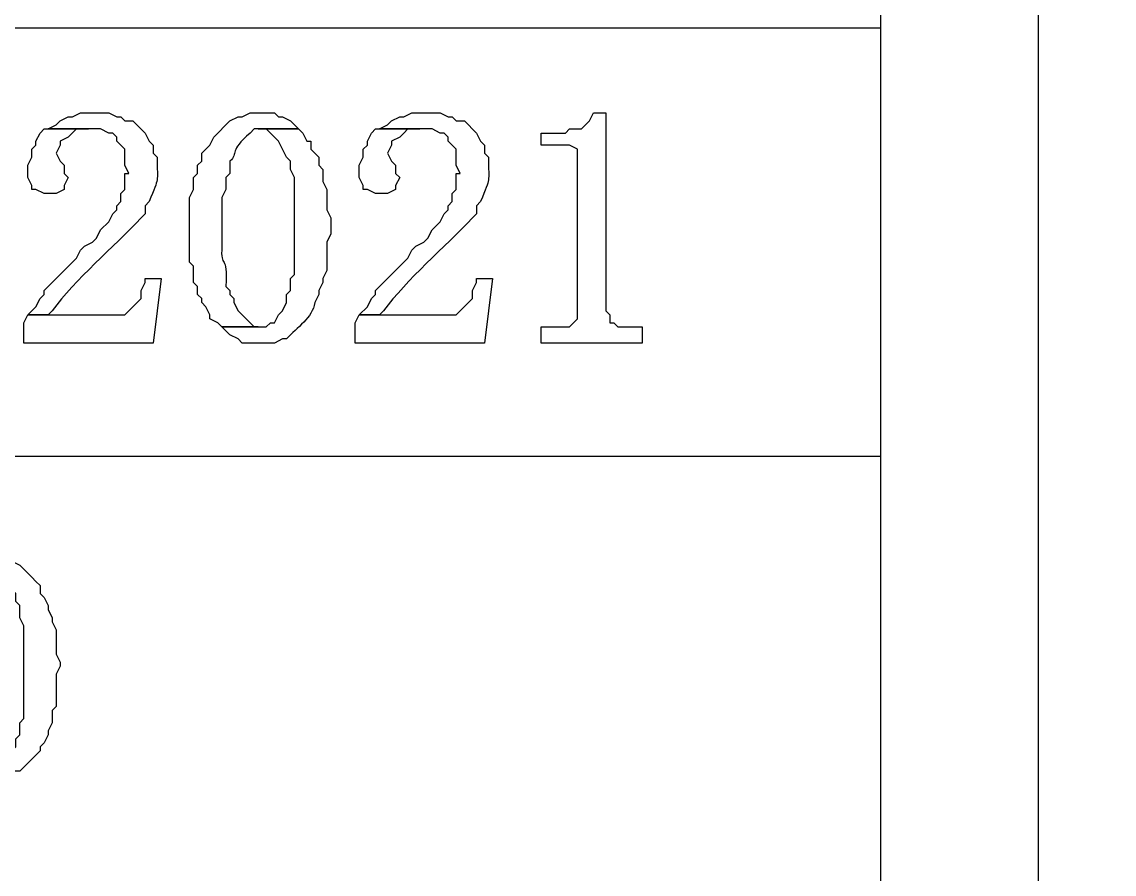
# Model space of a CAD drawing. Header units: centimetres. Extents: x -20.7 to 20.7, y -14.5 to 14.5.
# Drawn here: x -8.116 to -7.544, y 3.204 to 3.651 of the extents above; entities that cross this region are included whole.
import ezdxf

# ---------------------------------------------------------------- set-up
doc = ezdxf.new("R2010")
doc.units = ezdxf.units.CM
doc.header["$MEASUREMENT"] = 0
doc.layers.add('layer 1', color=7, linetype='Continuous')

msp = doc.modelspace()

# ---------------------------------------------------------------- linework, layer by layer
at = {"layer": 'layer 1', "lineweight": 9}
msp.add_open_spline([(19.88612, 13.89874), (19.88612, 13.89874), (-20.11465, 13.89874), (-20.11465, 13.89874), (-20.11465, 13.89874), (-20.11465, 13.89874), (-20.11465, -13.80208), (-20.11465, -13.80208)], degree=3, knots=[0, 0, 0, 0, 0.333333, 0.333333, 0.333333, 0.333333, 1, 1, 1, 1], dxfattribs=at)
at = {"layer": 'layer 1', "lineweight": 20}
msp.add_open_spline([(-8.55553, 0.01129), (-8.55553, 0.01129), (-8.57247, 0.51082), (-8.57247, 0.51082), (-8.57247, 0.51082), (-8.57247, 0.51082), (-12.1708, 0.51082), (-12.1708, 0.51082), (-12.1708, 0.51082), (-12.1708, 0.51082), (-12.1835, 0.01129), (-12.1835, 0.01129), (-12.1835, 0.01129), (-12.1835, 0.01129), (-14.84415, 0.01129), (-14.84415, 0.01129), (-14.84415, 0.01129), (-14.84415, 0.01129), (-14.88225, 2.36079), (-14.88225, 2.36079), (-14.88225, 2.36079), (-14.88225, 2.36079), (-14.86955, 3.21169), (-14.86955, 3.21169), (-14.86955, 3.21169), (-14.86955, 3.21169), (-13.83238, 3.21169), (-13.83238, 3.21169), (-13.83238, 3.21169), (-13.83238, 3.21169), (-13.78793, 5.86176), (-13.78793, 5.86176), (-13.78793, 5.86176), (-13.78793, 5.86176), (-12.63223, 5.86176), (-12.63223, 5.86176), (-12.63223, 5.86176), (-12.63223, 5.86176), (-12.6026, 7.76252), (-12.6026, 7.76252), (-12.6026, 7.76252), (-12.6026, 7.76252), (-8.16395, 7.76252), (-8.16395, 7.76252), (-8.16395, 7.76252), (-8.16395, 7.76252), (-8.1322, 5.86176), (-8.1322, 5.86176), (-8.1322, 5.86176), (-8.1322, 5.86176), (-6.97862, 5.86176), (-6.97862, 5.86176), (-6.97862, 5.86176), (-6.97862, 5.86176), (-6.93417, 3.21169), (-6.93417, 3.21169), (-6.93417, 3.21169), (-6.93417, 3.21169), (-5.897, 3.21169), (-5.897, 3.21169), (-5.897, 3.21169), (-5.897, 3.21169), (-5.88218, 2.36079), (-5.88218, 2.36079), (-5.88218, 2.36079), (-5.88218, 2.36079), (-5.9224, 0.01129), (-5.9224, 0.01129), (-5.9224, 0.01129), (-5.9224, 0.01129), (-8.55553, 0.01129), (-8.55553, 0.01129)], degree=3, knots=[0, 0, 0, 0, 0.052632, 0.052632, 0.052632, 0.052632, 0.105263, 0.105263, 0.105263, 0.105263, 0.157895, 0.157895, 0.157895, 0.157895, 0.210526, 0.210526, 0.210526, 0.210526, 0.263158, 0.263158, 0.263158, 0.263158, 0.315789, 0.315789, 0.315789, 0.315789, 0.368421, 0.368421, 0.368421, 0.368421, 0.421053, 0.421053, 0.421053, 0.421053, 0.473684, 0.473684, 0.473684, 0.473684, 0.526316, 0.526316, 0.526316, 0.526316, 0.578947, 0.578947, 0.578947, 0.578947, 0.631579, 0.631579, 0.631579, 0.631579, 0.684211, 0.684211, 0.684211, 0.684211, 0.736842, 0.736842, 0.736842, 0.736842, 0.789474, 0.789474, 0.789474, 0.789474, 0.842105, 0.842105, 0.842105, 0.842105, 0.894737, 0.894737, 0.894737, 0.894737, 1, 1, 1, 1], dxfattribs=at)
at = {"layer": 'layer 1', "lineweight": 25}
for points, knots in [([(-6.93417, 3.21169), (-6.93417, 3.21169), (-6.97862, 5.76439), (-6.97862, 5.76439), (-6.97862, 5.76439), (-6.97862, 5.76439), (-6.98285, 5.76439), (-6.98285, 5.76439), (-6.98285, 5.76439), (-7.06469, 5.76439), (-7.14654, 5.76439), (-7.22838, 5.76439), (-7.22838, 5.76439), (-7.22838, 5.76439), (-8.38197, 5.76439), (-8.38197, 5.76439), (-8.38197, 5.76439), (-8.38197, 5.76439), (-8.41372, 7.66304), (-8.41372, 7.66304), (-8.41372, 7.66304), (-8.41372, 7.66304), (-8.41372, 7.76252), (-8.41372, 7.76252)], [0, 0, 0, 0, 0.142857, 0.142857, 0.142857, 0.142857, 0.285714, 0.285714, 0.285714, 0.285714, 0.428571, 0.428571, 0.428571, 0.428571, 0.571429, 0.571429, 0.571429, 0.571429, 0.714286, 0.714286, 0.714286, 0.714286, 1, 1, 1, 1]), ([(-13.18257, 5.63951), (-13.18257, 5.63951), (-7.58398, 5.63951), (-7.58398, 5.63951), (-7.58398, 5.63951), (-7.58398, 5.63951), (-7.58398, 2.46239), (-7.58398, 2.46239)], [0, 0, 0, 0, 0.333333, 0.333333, 0.333333, 0.333333, 1, 1, 1, 1]), ([(-7.66653, 4.10069), (-7.66653, 4.10069), (-13.10002, 4.10069), (-13.10002, 4.10069), (-13.10002, 4.10069), (-13.10002, 4.10069), (-13.10002, 2.74602), (-13.10002, 2.74602)], [0, 0, 0, 0, 0.333333, 0.333333, 0.333333, 0.333333, 1, 1, 1, 1])]:
    msp.add_open_spline(points, degree=3, knots=knots, dxfattribs=at)
for points in [[(-7.66653, 4.10069), (-7.66653, 4.10069), (-7.66653, 2.74602), (-7.66653, 2.74602)], [(-7.66653, 4.10069), (-7.66653, 4.10069), (-7.66653, 2.74602), (-7.66653, 2.74602)], [(-13.10002, 3.64772), (-13.10002, 3.64772), (-7.66653, 3.64772), (-7.66653, 3.64772)], [(-9.68372, 3.42336), (-9.68372, 3.42336), (-7.66653, 3.42336), (-7.66653, 3.42336)]]:
    msp.add_open_spline(points, degree=3, dxfattribs=at)
at = {"layer": 'layer 1'}
for points, knots in [([(-8.07928, 3.60327), (-8.07928, 3.60327), (-8.08563, 3.60327), (-8.08563, 3.60327), (-8.08563, 3.60327), (-8.08563, 3.60327), (-8.08987, 3.60116), (-8.08987, 3.60116), (-8.08987, 3.60116), (-8.08987, 3.60116), (-8.09198, 3.60116), (-8.09198, 3.60116), (-8.09198, 3.60116), (-8.09198, 3.60116), (-8.09622, 3.59904), (-8.09622, 3.59904), (-8.09622, 3.59904), (-8.09622, 3.59904), (-8.09833, 3.59692), (-8.09833, 3.59692), (-8.09833, 3.59692), (-8.09833, 3.59692), (-8.10257, 3.59481), (-8.10257, 3.59481), (-8.10257, 3.59481), (-8.10257, 3.59481), (-8.07505, 3.59481), (-8.07505, 3.59481), (-8.07505, 3.59481), (-8.07505, 3.59481), (-8.07082, 3.59269), (-8.07082, 3.59269), (-8.07082, 3.59269), (-8.07082, 3.59269), (-8.0687, 3.59269), (-8.0687, 3.59269), (-8.0687, 3.59269), (-8.0687, 3.59269), (-8.06658, 3.59057), (-8.06658, 3.59057), (-8.06658, 3.59057), (-8.06658, 3.59057), (-8.06658, 3.58846), (-8.06658, 3.58846), (-8.06658, 3.58846), (-8.06658, 3.58846), (-8.06235, 3.58422), (-8.06235, 3.58422), (-8.06235, 3.58422), (-8.06235, 3.58422), (-8.06235, 3.57576), (-8.06235, 3.57576), (-8.06235, 3.57576), (-8.06235, 3.57576), (-8.06023, 3.57152), (-8.06023, 3.57152), (-8.06023, 3.57152), (-8.06023, 3.57152), (-8.06235, 3.57152), (-8.06235, 3.57152), (-8.06235, 3.57152), (-8.06235, 3.57152), (-8.06235, 3.56306), (-8.06235, 3.56306), (-8.06235, 3.56306), (-8.06235, 3.56306), (-8.06447, 3.56094), (-8.06447, 3.56094), (-8.06447, 3.56094), (-8.06447, 3.56094), (-8.06447, 3.55671), (-8.06447, 3.55671), (-8.06447, 3.55671), (-8.06447, 3.55671), (-8.06658, 3.55459), (-8.06658, 3.55459), (-8.06658, 3.55459), (-8.06658, 3.55459), (-8.06658, 3.55247), (-8.06658, 3.55247), (-8.06658, 3.55247), (-8.06658, 3.55247), (-8.0687, 3.55036), (-8.0687, 3.55036), (-8.0687, 3.55036), (-8.0687, 3.55036), (-8.07082, 3.54612), (-8.07082, 3.54612), (-8.07082, 3.54612), (-8.07082, 3.54612), (-8.07505, 3.54189), (-8.07505, 3.54189), (-8.07505, 3.54189), (-8.07505, 3.54189), (-8.07717, 3.53766), (-8.07717, 3.53766), (-8.07717, 3.53766), (-8.07717, 3.53766), (-8.07928, 3.53554), (-8.07928, 3.53554), (-8.07928, 3.53554), (-8.07928, 3.53554), (-8.08352, 3.53342), (-8.08352, 3.53342), (-8.08352, 3.53342), (-8.08352, 3.53342), (-8.08563, 3.53131), (-8.08563, 3.53131), (-8.08563, 3.53131), (-8.08563, 3.53131), (-8.08775, 3.52707), (-8.08775, 3.52707), (-8.08775, 3.52707), (-8.08775, 3.52707), (-8.10045, 3.51437), (-8.10045, 3.51437), (-8.10045, 3.51437), (-8.10045, 3.51437), (-8.10257, 3.51226), (-8.10257, 3.51226), (-8.10257, 3.51226), (-8.10257, 3.51226), (-8.10468, 3.51014), (-8.10468, 3.51014), (-8.10468, 3.51014), (-8.10468, 3.51014), (-8.10468, 3.50802), (-8.10468, 3.50802), (-8.10468, 3.50802), (-8.10468, 3.50802), (-8.1068, 3.50591), (-8.1068, 3.50591), (-8.1068, 3.50591), (-8.1068, 3.50591), (-8.10892, 3.50167), (-8.10892, 3.50167), (-8.10892, 3.50167), (-8.10892, 3.50167), (-8.11315, 3.49744), (-8.11315, 3.49744), (-8.11315, 3.49744), (-8.11315, 3.49744), (-8.10257, 3.49744), (-8.10257, 3.49744), (-8.10257, 3.49744), (-8.10257, 3.49744), (-8.10045, 3.49956), (-8.10045, 3.49956), (-8.10045, 3.49956), (-8.08824, 3.51603), (-8.06838, 3.53275), (-8.05388, 3.54824), (-8.05388, 3.54824), (-8.05388, 3.54824), (-8.05177, 3.55036), (-8.05177, 3.55036), (-8.05177, 3.55036), (-8.05177, 3.55036), (-8.05177, 3.55459), (-8.05177, 3.55459), (-8.05177, 3.55459), (-8.05177, 3.55459), (-8.04965, 3.55671), (-8.04965, 3.55671), (-8.04965, 3.55671), (-8.04404, 3.57043), (-8.04556, 3.56574), (-8.04542, 3.57999), (-8.04542, 3.57999), (-8.04542, 3.57999), (-8.04753, 3.58211), (-8.04753, 3.58211), (-8.04753, 3.58211), (-8.04753, 3.58211), (-8.04753, 3.58634), (-8.04753, 3.58634), (-8.04753, 3.58634), (-8.04753, 3.58634), (-8.04965, 3.58846), (-8.04965, 3.58846), (-8.04965, 3.58846), (-8.04965, 3.58846), (-8.05177, 3.59269), (-8.05177, 3.59269), (-8.05177, 3.59269), (-8.05177, 3.59269), (-8.05812, 3.59904), (-8.05812, 3.59904), (-8.05812, 3.59904), (-8.05812, 3.59904), (-8.06235, 3.59904), (-8.06235, 3.59904), (-8.06235, 3.59904), (-8.06235, 3.59904), (-8.06447, 3.60116), (-8.06447, 3.60116), (-8.06447, 3.60116), (-8.06447, 3.60116), (-8.06658, 3.60116), (-8.06658, 3.60116), (-8.06658, 3.60116), (-8.06658, 3.60116), (-8.07082, 3.60327), (-8.07082, 3.60327), (-8.07082, 3.60327), (-8.07082, 3.60327), (-8.07505, 3.60327), (-8.07505, 3.60327), (-8.07505, 3.60327), (-8.07505, 3.60327), (-8.07928, 3.60327), (-8.07928, 3.60327)], [0, 0, 0, 0, 0.018519, 0.018519, 0.018519, 0.018519, 0.037037, 0.037037, 0.037037, 0.037037, 0.055556, 0.055556, 0.055556, 0.055556, 0.074074, 0.074074, 0.074074, 0.074074, 0.092593, 0.092593, 0.092593, 0.092593, 0.111111, 0.111111, 0.111111, 0.111111, 0.12963, 0.12963, 0.12963, 0.12963, 0.148148, 0.148148, 0.148148, 0.148148, 0.166667, 0.166667, 0.166667, 0.166667, 0.185185, 0.185185, 0.185185, 0.185185, 0.203704, 0.203704, 0.203704, 0.203704, 0.222222, 0.222222, 0.222222, 0.222222, 0.240741, 0.240741, 0.240741, 0.240741, 0.259259, 0.259259, 0.259259, 0.259259, 0.277778, 0.277778, 0.277778, 0.277778, 0.296296, 0.296296, 0.296296, 0.296296, 0.314815, 0.314815, 0.314815, 0.314815, 0.333333, 0.333333, 0.333333, 0.333333, 0.351852, 0.351852, 0.351852, 0.351852, 0.37037, 0.37037, 0.37037, 0.37037, 0.388889, 0.388889, 0.388889, 0.388889, 0.407407, 0.407407, 0.407407, 0.407407, 0.425926, 0.425926, 0.425926, 0.425926, 0.444444, 0.444444, 0.444444, 0.444444, 0.462963, 0.462963, 0.462963, 0.462963, 0.481481, 0.481481, 0.481481, 0.481481, 0.5, 0.5, 0.5, 0.5, 0.518519, 0.518519, 0.518519, 0.518519, 0.537037, 0.537037, 0.537037, 0.537037, 0.555556, 0.555556, 0.555556, 0.555556, 0.574074, 0.574074, 0.574074, 0.574074, 0.592593, 0.592593, 0.592593, 0.592593, 0.611111, 0.611111, 0.611111, 0.611111, 0.62963, 0.62963, 0.62963, 0.62963, 0.648148, 0.648148, 0.648148, 0.648148, 0.666667, 0.666667, 0.666667, 0.666667, 0.685185, 0.685185, 0.685185, 0.685185, 0.703704, 0.703704, 0.703704, 0.703704, 0.722222, 0.722222, 0.722222, 0.722222, 0.740741, 0.740741, 0.740741, 0.740741, 0.759259, 0.759259, 0.759259, 0.759259, 0.777778, 0.777778, 0.777778, 0.777778, 0.796296, 0.796296, 0.796296, 0.796296, 0.814815, 0.814815, 0.814815, 0.814815, 0.833333, 0.833333, 0.833333, 0.833333, 0.851852, 0.851852, 0.851852, 0.851852, 0.87037, 0.87037, 0.87037, 0.87037, 0.888889, 0.888889, 0.888889, 0.888889, 0.907407, 0.907407, 0.907407, 0.907407, 0.925926, 0.925926, 0.925926, 0.925926, 0.944444, 0.944444, 0.944444, 0.944444, 0.962963, 0.962963, 0.962963, 0.962963, 1, 1, 1, 1]), ([(-7.9925, 3.60327), (-7.9925, 3.60327), (-7.99673, 3.60327), (-7.99673, 3.60327), (-7.99673, 3.60327), (-7.99673, 3.60327), (-8.00097, 3.60116), (-8.00097, 3.60116), (-8.00097, 3.60116), (-8.00097, 3.60116), (-8.00308, 3.60116), (-8.00308, 3.60116), (-8.00308, 3.60116), (-8.00308, 3.60116), (-8.00732, 3.59904), (-8.00732, 3.59904), (-8.00732, 3.59904), (-8.00732, 3.59904), (-8.01578, 3.59057), (-8.01578, 3.59057), (-8.01578, 3.59057), (-8.01578, 3.59057), (-8.0179, 3.58634), (-8.0179, 3.58634), (-8.0179, 3.58634), (-8.0179, 3.58634), (-8.02213, 3.58211), (-8.02213, 3.58211), (-8.02213, 3.58211), (-8.02213, 3.58211), (-8.02213, 3.57787), (-8.02213, 3.57787), (-8.02213, 3.57787), (-8.02213, 3.57787), (-8.02425, 3.57576), (-8.02425, 3.57576), (-8.02425, 3.57576), (-8.02425, 3.57576), (-8.02425, 3.57152), (-8.02425, 3.57152), (-8.02425, 3.57152), (-8.02425, 3.57152), (-8.02637, 3.56941), (-8.02637, 3.56941), (-8.02637, 3.56941), (-8.02637, 3.56941), (-8.02637, 3.56306), (-8.02637, 3.56306), (-8.02637, 3.56306), (-8.02637, 3.56306), (-8.02848, 3.55882), (-8.02848, 3.55882), (-8.02848, 3.55882), (-8.02848, 3.55882), (-8.02848, 3.55036), (-8.02848, 3.55036), (-8.02848, 3.55036), (-8.02848, 3.5433), (-8.02848, 3.53624), (-8.02848, 3.52919), (-8.02848, 3.52919), (-8.02848, 3.52919), (-8.02848, 3.52496), (-8.02848, 3.52496), (-8.02848, 3.52496), (-8.02848, 3.52496), (-8.02637, 3.52284), (-8.02637, 3.52284), (-8.02637, 3.52284), (-8.02637, 3.52284), (-8.02637, 3.51437), (-8.02637, 3.51437), (-8.02637, 3.51437), (-8.02637, 3.51437), (-8.02425, 3.51226), (-8.02425, 3.51226), (-8.02425, 3.51226), (-8.02425, 3.51226), (-8.02425, 3.50802), (-8.02425, 3.50802), (-8.02425, 3.50802), (-8.02425, 3.50802), (-8.02213, 3.50591), (-8.02213, 3.50591), (-8.02213, 3.50591), (-8.02213, 3.50591), (-8.02213, 3.50379), (-8.02213, 3.50379), (-8.02213, 3.50379), (-8.02213, 3.50379), (-8.02002, 3.50167), (-8.02002, 3.50167), (-8.02002, 3.50167), (-8.02002, 3.50167), (-8.0179, 3.49744), (-8.0179, 3.49744), (-8.0179, 3.49744), (-8.0179, 3.49744), (-8.0179, 3.49532), (-8.0179, 3.49532), (-8.0179, 3.49532), (-8.0179, 3.49532), (-8.01367, 3.49321), (-8.01367, 3.49321), (-8.01367, 3.49321), (-8.01367, 3.49321), (-8.01155, 3.49109), (-8.01155, 3.49109), (-8.01155, 3.49109), (-8.01155, 3.49109), (-7.9925, 3.49109), (-7.9925, 3.49109), (-7.9925, 3.49109), (-7.9925, 3.49109), (-7.99462, 3.49109), (-7.99462, 3.49109), (-7.99462, 3.49109), (-7.99462, 3.49109), (-8.00308, 3.49956), (-8.00308, 3.49956), (-8.00308, 3.49956), (-8.00308, 3.49956), (-8.0052, 3.50379), (-8.0052, 3.50379), (-8.0052, 3.50379), (-8.0052, 3.50379), (-8.0052, 3.50591), (-8.0052, 3.50591), (-8.0052, 3.50591), (-8.0052, 3.50591), (-8.00732, 3.50802), (-8.00732, 3.50802), (-8.00732, 3.50802), (-8.00732, 3.50802), (-8.00732, 3.51014), (-8.00732, 3.51014), (-8.00732, 3.51014), (-8.00732, 3.51014), (-8.00943, 3.51226), (-8.00943, 3.51226), (-8.00943, 3.51226), (-8.00841, 3.53032), (-8.0124, 3.52069), (-8.01155, 3.53342), (-8.01155, 3.53342), (-8.01155, 3.53342), (-8.01155, 3.55882), (-8.01155, 3.55882), (-8.01155, 3.55882), (-8.01155, 3.55882), (-8.00943, 3.56306), (-8.00943, 3.56306), (-8.00943, 3.56306), (-8.00943, 3.56306), (-8.00943, 3.56941), (-8.00943, 3.56941), (-8.00943, 3.56941), (-8.00943, 3.56941), (-8.00732, 3.57152), (-8.00732, 3.57152), (-8.00732, 3.57152), (-8.00732, 3.57152), (-8.00732, 3.57787), (-8.00732, 3.57787), (-8.00732, 3.57787), (-8.00262, 3.58242), (-8.00813, 3.58295), (-7.99673, 3.59269), (-7.99673, 3.59269), (-7.99673, 3.59269), (-7.99462, 3.59481), (-7.99462, 3.59481), (-7.99462, 3.59481), (-7.99462, 3.59481), (-7.97133, 3.59481), (-7.97133, 3.59481), (-7.97133, 3.59481), (-7.97133, 3.59481), (-7.97345, 3.59692), (-7.97345, 3.59692), (-7.97345, 3.59692), (-7.97345, 3.59692), (-7.97557, 3.59904), (-7.97557, 3.59904), (-7.97557, 3.59904), (-7.97557, 3.59904), (-7.9798, 3.60116), (-7.9798, 3.60116), (-7.9798, 3.60116), (-7.9798, 3.60116), (-7.98192, 3.60116), (-7.98192, 3.60116), (-7.98192, 3.60116), (-7.98192, 3.60116), (-7.98403, 3.60327), (-7.98403, 3.60327), (-7.98403, 3.60327), (-7.98403, 3.60327), (-7.98827, 3.60327), (-7.98827, 3.60327), (-7.98827, 3.60327), (-7.98827, 3.60327), (-7.9925, 3.60327), (-7.9925, 3.60327)], [0, 0, 0, 0, 0.019231, 0.019231, 0.019231, 0.019231, 0.038462, 0.038462, 0.038462, 0.038462, 0.057692, 0.057692, 0.057692, 0.057692, 0.076923, 0.076923, 0.076923, 0.076923, 0.096154, 0.096154, 0.096154, 0.096154, 0.115385, 0.115385, 0.115385, 0.115385, 0.134615, 0.134615, 0.134615, 0.134615, 0.153846, 0.153846, 0.153846, 0.153846, 0.173077, 0.173077, 0.173077, 0.173077, 0.192308, 0.192308, 0.192308, 0.192308, 0.211538, 0.211538, 0.211538, 0.211538, 0.230769, 0.230769, 0.230769, 0.230769, 0.25, 0.25, 0.25, 0.25, 0.269231, 0.269231, 0.269231, 0.269231, 0.288462, 0.288462, 0.288462, 0.288462, 0.307692, 0.307692, 0.307692, 0.307692, 0.326923, 0.326923, 0.326923, 0.326923, 0.346154, 0.346154, 0.346154, 0.346154, 0.365385, 0.365385, 0.365385, 0.365385, 0.384615, 0.384615, 0.384615, 0.384615, 0.403846, 0.403846, 0.403846, 0.403846, 0.423077, 0.423077, 0.423077, 0.423077, 0.442308, 0.442308, 0.442308, 0.442308, 0.461538, 0.461538, 0.461538, 0.461538, 0.480769, 0.480769, 0.480769, 0.480769, 0.5, 0.5, 0.5, 0.5, 0.519231, 0.519231, 0.519231, 0.519231, 0.538462, 0.538462, 0.538462, 0.538462, 0.557692, 0.557692, 0.557692, 0.557692, 0.576923, 0.576923, 0.576923, 0.576923, 0.596154, 0.596154, 0.596154, 0.596154, 0.615385, 0.615385, 0.615385, 0.615385, 0.634615, 0.634615, 0.634615, 0.634615, 0.653846, 0.653846, 0.653846, 0.653846, 0.673077, 0.673077, 0.673077, 0.673077, 0.692308, 0.692308, 0.692308, 0.692308, 0.711538, 0.711538, 0.711538, 0.711538, 0.730769, 0.730769, 0.730769, 0.730769, 0.75, 0.75, 0.75, 0.75, 0.769231, 0.769231, 0.769231, 0.769231, 0.788462, 0.788462, 0.788462, 0.788462, 0.807692, 0.807692, 0.807692, 0.807692, 0.826923, 0.826923, 0.826923, 0.826923, 0.846154, 0.846154, 0.846154, 0.846154, 0.865385, 0.865385, 0.865385, 0.865385, 0.884615, 0.884615, 0.884615, 0.884615, 0.903846, 0.903846, 0.903846, 0.903846, 0.923077, 0.923077, 0.923077, 0.923077, 0.942308, 0.942308, 0.942308, 0.942308, 0.961538, 0.961538, 0.961538, 0.961538, 1, 1, 1, 1]), ([(-7.90572, 3.60327), (-7.90572, 3.60327), (-7.91207, 3.60327), (-7.91207, 3.60327), (-7.91207, 3.60327), (-7.91207, 3.60327), (-7.9163, 3.60116), (-7.9163, 3.60116), (-7.9163, 3.60116), (-7.9163, 3.60116), (-7.91842, 3.60116), (-7.91842, 3.60116), (-7.91842, 3.60116), (-7.91842, 3.60116), (-7.92265, 3.59904), (-7.92265, 3.59904), (-7.92265, 3.59904), (-7.92265, 3.59904), (-7.92477, 3.59692), (-7.92477, 3.59692), (-7.92477, 3.59692), (-7.92477, 3.59692), (-7.929, 3.59481), (-7.929, 3.59481), (-7.929, 3.59481), (-7.929, 3.59481), (-7.90148, 3.59481), (-7.90148, 3.59481), (-7.90148, 3.59481), (-7.90148, 3.59481), (-7.89725, 3.59269), (-7.89725, 3.59269), (-7.89725, 3.59269), (-7.89725, 3.59269), (-7.89513, 3.59269), (-7.89513, 3.59269), (-7.89513, 3.59269), (-7.89513, 3.59269), (-7.89302, 3.59057), (-7.89302, 3.59057), (-7.89302, 3.59057), (-7.89302, 3.59057), (-7.89302, 3.58846), (-7.89302, 3.58846), (-7.89302, 3.58846), (-7.89302, 3.58846), (-7.88878, 3.58422), (-7.88878, 3.58422), (-7.88878, 3.58422), (-7.88878, 3.58422), (-7.88878, 3.57576), (-7.88878, 3.57576), (-7.88878, 3.57576), (-7.88878, 3.57576), (-7.88667, 3.57152), (-7.88667, 3.57152), (-7.88667, 3.57152), (-7.88667, 3.57152), (-7.88878, 3.57152), (-7.88878, 3.57152), (-7.88878, 3.57152), (-7.88878, 3.57152), (-7.88878, 3.56306), (-7.88878, 3.56306), (-7.88878, 3.56306), (-7.88878, 3.56306), (-7.8909, 3.56094), (-7.8909, 3.56094), (-7.8909, 3.56094), (-7.8909, 3.56094), (-7.8909, 3.55671), (-7.8909, 3.55671), (-7.8909, 3.55671), (-7.8909, 3.55671), (-7.89302, 3.55459), (-7.89302, 3.55459), (-7.89302, 3.55459), (-7.89302, 3.55459), (-7.89302, 3.55247), (-7.89302, 3.55247), (-7.89302, 3.55247), (-7.89302, 3.55247), (-7.89513, 3.55036), (-7.89513, 3.55036), (-7.89513, 3.55036), (-7.89513, 3.55036), (-7.89725, 3.54612), (-7.89725, 3.54612), (-7.89725, 3.54612), (-7.89725, 3.54612), (-7.90148, 3.54189), (-7.90148, 3.54189), (-7.90148, 3.54189), (-7.90148, 3.54189), (-7.9036, 3.53766), (-7.9036, 3.53766), (-7.9036, 3.53766), (-7.9036, 3.53766), (-7.90572, 3.53554), (-7.90572, 3.53554), (-7.90572, 3.53554), (-7.90572, 3.53554), (-7.90995, 3.53342), (-7.90995, 3.53342), (-7.90995, 3.53342), (-7.90995, 3.53342), (-7.91207, 3.53131), (-7.91207, 3.53131), (-7.91207, 3.53131), (-7.91207, 3.53131), (-7.91418, 3.52707), (-7.91418, 3.52707), (-7.91418, 3.52707), (-7.91418, 3.52707), (-7.9163, 3.52496), (-7.9163, 3.52496), (-7.9163, 3.52496), (-7.9163, 3.52496), (-7.91842, 3.52284), (-7.91842, 3.52284), (-7.91842, 3.52284), (-7.91842, 3.52284), (-7.92265, 3.51861), (-7.92265, 3.51861), (-7.92265, 3.51861), (-7.92265, 3.51861), (-7.92477, 3.51649), (-7.92477, 3.51649), (-7.92477, 3.51649), (-7.92477, 3.51649), (-7.92688, 3.51437), (-7.92688, 3.51437), (-7.92688, 3.51437), (-7.92688, 3.51437), (-7.929, 3.51226), (-7.929, 3.51226), (-7.929, 3.51226), (-7.929, 3.51226), (-7.93112, 3.51014), (-7.93112, 3.51014), (-7.93112, 3.51014), (-7.93112, 3.51014), (-7.93112, 3.50802), (-7.93112, 3.50802), (-7.93112, 3.50802), (-7.93112, 3.50802), (-7.93323, 3.50591), (-7.93323, 3.50591), (-7.93323, 3.50591), (-7.93323, 3.50591), (-7.93535, 3.50167), (-7.93535, 3.50167), (-7.93535, 3.50167), (-7.93535, 3.50167), (-7.93958, 3.49744), (-7.93958, 3.49744), (-7.93958, 3.49744), (-7.93958, 3.49744), (-7.929, 3.49744), (-7.929, 3.49744), (-7.929, 3.49744), (-7.929, 3.49744), (-7.92688, 3.49956), (-7.92688, 3.49956), (-7.92688, 3.49956), (-7.91468, 3.51603), (-7.89482, 3.53275), (-7.88032, 3.54824), (-7.88032, 3.54824), (-7.88032, 3.54824), (-7.8782, 3.55036), (-7.8782, 3.55036), (-7.8782, 3.55036), (-7.8782, 3.55036), (-7.8782, 3.55459), (-7.8782, 3.55459), (-7.8782, 3.55459), (-7.8782, 3.55459), (-7.87608, 3.55671), (-7.87608, 3.55671), (-7.87608, 3.55671), (-7.87047, 3.57043), (-7.87199, 3.56574), (-7.87185, 3.57999), (-7.87185, 3.57999), (-7.87185, 3.57999), (-7.87397, 3.58211), (-7.87397, 3.58211), (-7.87397, 3.58211), (-7.87397, 3.58211), (-7.87397, 3.58634), (-7.87397, 3.58634), (-7.87397, 3.58634), (-7.87397, 3.58634), (-7.87608, 3.58846), (-7.87608, 3.58846), (-7.87608, 3.58846), (-7.87608, 3.58846), (-7.8782, 3.59269), (-7.8782, 3.59269), (-7.8782, 3.59269), (-7.8782, 3.59269), (-7.88455, 3.59904), (-7.88455, 3.59904), (-7.88455, 3.59904), (-7.88455, 3.59904), (-7.88878, 3.59904), (-7.88878, 3.59904), (-7.88878, 3.59904), (-7.88878, 3.59904), (-7.8909, 3.60116), (-7.8909, 3.60116), (-7.8909, 3.60116), (-7.8909, 3.60116), (-7.89302, 3.60116), (-7.89302, 3.60116), (-7.89302, 3.60116), (-7.89302, 3.60116), (-7.89725, 3.60327), (-7.89725, 3.60327), (-7.89725, 3.60327), (-7.89725, 3.60327), (-7.90148, 3.60327), (-7.90148, 3.60327), (-7.90148, 3.60327), (-7.90148, 3.60327), (-7.90572, 3.60327), (-7.90572, 3.60327)], [0, 0, 0, 0, 0.017241, 0.017241, 0.017241, 0.017241, 0.034483, 0.034483, 0.034483, 0.034483, 0.051724, 0.051724, 0.051724, 0.051724, 0.068966, 0.068966, 0.068966, 0.068966, 0.086207, 0.086207, 0.086207, 0.086207, 0.103448, 0.103448, 0.103448, 0.103448, 0.12069, 0.12069, 0.12069, 0.12069, 0.137931, 0.137931, 0.137931, 0.137931, 0.155172, 0.155172, 0.155172, 0.155172, 0.172414, 0.172414, 0.172414, 0.172414, 0.189655, 0.189655, 0.189655, 0.189655, 0.206897, 0.206897, 0.206897, 0.206897, 0.224138, 0.224138, 0.224138, 0.224138, 0.241379, 0.241379, 0.241379, 0.241379, 0.258621, 0.258621, 0.258621, 0.258621, 0.275862, 0.275862, 0.275862, 0.275862, 0.293103, 0.293103, 0.293103, 0.293103, 0.310345, 0.310345, 0.310345, 0.310345, 0.327586, 0.327586, 0.327586, 0.327586, 0.344828, 0.344828, 0.344828, 0.344828, 0.362069, 0.362069, 0.362069, 0.362069, 0.37931, 0.37931, 0.37931, 0.37931, 0.396552, 0.396552, 0.396552, 0.396552, 0.413793, 0.413793, 0.413793, 0.413793, 0.431034, 0.431034, 0.431034, 0.431034, 0.448276, 0.448276, 0.448276, 0.448276, 0.465517, 0.465517, 0.465517, 0.465517, 0.482759, 0.482759, 0.482759, 0.482759, 0.5, 0.5, 0.5, 0.5, 0.517241, 0.517241, 0.517241, 0.517241, 0.534483, 0.534483, 0.534483, 0.534483, 0.551724, 0.551724, 0.551724, 0.551724, 0.568966, 0.568966, 0.568966, 0.568966, 0.586207, 0.586207, 0.586207, 0.586207, 0.603448, 0.603448, 0.603448, 0.603448, 0.62069, 0.62069, 0.62069, 0.62069, 0.637931, 0.637931, 0.637931, 0.637931, 0.655172, 0.655172, 0.655172, 0.655172, 0.672414, 0.672414, 0.672414, 0.672414, 0.689655, 0.689655, 0.689655, 0.689655, 0.706897, 0.706897, 0.706897, 0.706897, 0.724138, 0.724138, 0.724138, 0.724138, 0.741379, 0.741379, 0.741379, 0.741379, 0.758621, 0.758621, 0.758621, 0.758621, 0.775862, 0.775862, 0.775862, 0.775862, 0.793103, 0.793103, 0.793103, 0.793103, 0.810345, 0.810345, 0.810345, 0.810345, 0.827586, 0.827586, 0.827586, 0.827586, 0.844828, 0.844828, 0.844828, 0.844828, 0.862069, 0.862069, 0.862069, 0.862069, 0.87931, 0.87931, 0.87931, 0.87931, 0.896552, 0.896552, 0.896552, 0.896552, 0.913793, 0.913793, 0.913793, 0.913793, 0.931034, 0.931034, 0.931034, 0.931034, 0.948276, 0.948276, 0.948276, 0.948276, 0.965517, 0.965517, 0.965517, 0.965517, 1, 1, 1, 1]), ([(-7.81047, 3.60327), (-7.81047, 3.60327), (-7.81682, 3.60327), (-7.81682, 3.60327), (-7.81682, 3.60327), (-7.81682, 3.60327), (-7.81893, 3.59904), (-7.81893, 3.59904), (-7.81893, 3.59904), (-7.81893, 3.59904), (-7.82105, 3.59692), (-7.82105, 3.59692), (-7.82105, 3.59692), (-7.82105, 3.59692), (-7.82317, 3.59481), (-7.82317, 3.59481), (-7.82317, 3.59481), (-7.82317, 3.59481), (-7.82952, 3.59481), (-7.82952, 3.59481), (-7.82952, 3.59481), (-7.82952, 3.59481), (-7.83163, 3.59269), (-7.83163, 3.59269), (-7.83163, 3.59269), (-7.83163, 3.59269), (-7.84433, 3.59269), (-7.84433, 3.59269), (-7.84433, 3.59269), (-7.84433, 3.59269), (-7.84433, 3.58634), (-7.84433, 3.58634), (-7.84433, 3.58634), (-7.84433, 3.58634), (-7.82952, 3.58634), (-7.82952, 3.58634), (-7.82952, 3.58634), (-7.82952, 3.58634), (-7.82528, 3.58422), (-7.82528, 3.58422), (-7.82528, 3.58422), (-7.82528, 3.58422), (-7.82528, 3.49532), (-7.82528, 3.49532), (-7.82528, 3.49532), (-7.82528, 3.49532), (-7.82952, 3.49109), (-7.82952, 3.49109), (-7.82952, 3.49109), (-7.82952, 3.49109), (-7.84433, 3.49109), (-7.84433, 3.49109), (-7.84433, 3.49109), (-7.84433, 3.49109), (-7.84433, 3.48262), (-7.84433, 3.48262), (-7.84433, 3.48262), (-7.84433, 3.48262), (-7.79142, 3.48262), (-7.79142, 3.48262), (-7.79142, 3.48262), (-7.79142, 3.48262), (-7.79142, 3.49109), (-7.79142, 3.49109), (-7.79142, 3.49109), (-7.79142, 3.49109), (-7.80412, 3.49109), (-7.80412, 3.49109), (-7.80412, 3.49109), (-7.80412, 3.49109), (-7.80623, 3.49321), (-7.80623, 3.49321), (-7.80623, 3.49321), (-7.80623, 3.49321), (-7.80835, 3.49321), (-7.80835, 3.49321), (-7.80835, 3.49321), (-7.80835, 3.49321), (-7.80835, 3.49744), (-7.80835, 3.49744), (-7.80835, 3.49744), (-7.80835, 3.49744), (-7.81047, 3.49956), (-7.81047, 3.49956), (-7.81047, 3.49956), (-7.81047, 3.49956), (-7.81047, 3.60327), (-7.81047, 3.60327)], [0, 0, 0, 0, 0.043478, 0.043478, 0.043478, 0.043478, 0.086957, 0.086957, 0.086957, 0.086957, 0.130435, 0.130435, 0.130435, 0.130435, 0.173913, 0.173913, 0.173913, 0.173913, 0.217391, 0.217391, 0.217391, 0.217391, 0.26087, 0.26087, 0.26087, 0.26087, 0.304348, 0.304348, 0.304348, 0.304348, 0.347826, 0.347826, 0.347826, 0.347826, 0.391304, 0.391304, 0.391304, 0.391304, 0.434783, 0.434783, 0.434783, 0.434783, 0.478261, 0.478261, 0.478261, 0.478261, 0.521739, 0.521739, 0.521739, 0.521739, 0.565217, 0.565217, 0.565217, 0.565217, 0.608696, 0.608696, 0.608696, 0.608696, 0.652174, 0.652174, 0.652174, 0.652174, 0.695652, 0.695652, 0.695652, 0.695652, 0.73913, 0.73913, 0.73913, 0.73913, 0.782609, 0.782609, 0.782609, 0.782609, 0.826087, 0.826087, 0.826087, 0.826087, 0.869565, 0.869565, 0.869565, 0.869565, 0.913043, 0.913043, 0.913043, 0.913043, 1, 1, 1, 1]), ([(-8.10257, 3.59481), (-8.10257, 3.59481), (-8.10468, 3.59481), (-8.10468, 3.59481), (-8.10468, 3.59481), (-8.10468, 3.59481), (-8.1068, 3.59269), (-8.1068, 3.59269), (-8.1068, 3.59269), (-8.1068, 3.59269), (-8.10892, 3.58846), (-8.10892, 3.58846), (-8.10892, 3.58846), (-8.10892, 3.58846), (-8.10892, 3.58634), (-8.10892, 3.58634), (-8.10892, 3.58634), (-8.10892, 3.58634), (-8.11103, 3.58422), (-8.11103, 3.58422), (-8.11103, 3.58422), (-8.11103, 3.58422), (-8.11103, 3.57999), (-8.11103, 3.57999), (-8.11103, 3.57999), (-8.11103, 3.57999), (-8.11315, 3.57576), (-8.11315, 3.57576), (-8.11315, 3.57576), (-8.11315, 3.57576), (-8.11315, 3.56941), (-8.11315, 3.56941), (-8.11315, 3.56941), (-8.11315, 3.56941), (-8.11103, 3.56517), (-8.11103, 3.56517), (-8.11103, 3.56517), (-8.11103, 3.56517), (-8.11103, 3.56306), (-8.11103, 3.56306), (-8.11103, 3.56306), (-8.11103, 3.56306), (-8.10892, 3.56306), (-8.10892, 3.56306), (-8.10892, 3.56306), (-8.10892, 3.56306), (-8.10468, 3.56094), (-8.10468, 3.56094), (-8.10468, 3.56094), (-8.10468, 3.56094), (-8.09833, 3.56094), (-8.09833, 3.56094), (-8.09833, 3.56094), (-8.09833, 3.56094), (-8.0941, 3.56306), (-8.0941, 3.56306), (-8.0941, 3.56306), (-8.0941, 3.56306), (-8.0941, 3.56517), (-8.0941, 3.56517), (-8.0941, 3.56517), (-8.0941, 3.56517), (-8.09198, 3.56941), (-8.09198, 3.56941), (-8.09198, 3.56941), (-8.09198, 3.56941), (-8.0941, 3.57152), (-8.0941, 3.57152), (-8.0941, 3.57152), (-8.0941, 3.57152), (-8.0941, 3.57576), (-8.0941, 3.57576), (-8.0941, 3.57576), (-8.0941, 3.57576), (-8.09622, 3.57787), (-8.09622, 3.57787), (-8.09622, 3.57787), (-8.09622, 3.57787), (-8.09833, 3.58211), (-8.09833, 3.58211), (-8.09833, 3.58211), (-8.09833, 3.58211), (-8.09622, 3.58634), (-8.09622, 3.58634), (-8.09622, 3.58634), (-8.09622, 3.58634), (-8.09622, 3.58846), (-8.09622, 3.58846), (-8.09622, 3.58846), (-8.09622, 3.58846), (-8.09198, 3.59057), (-8.09198, 3.59057), (-8.09198, 3.59057), (-8.09198, 3.59057), (-8.08775, 3.59481), (-8.08775, 3.59481), (-8.08775, 3.59481), (-8.08775, 3.59481), (-8.0814, 3.59481), (-8.0814, 3.59481), (-8.0814, 3.59481), (-8.0814, 3.59481), (-8.10257, 3.59481), (-8.10257, 3.59481)], [0, 0, 0, 0, 0.037037, 0.037037, 0.037037, 0.037037, 0.074074, 0.074074, 0.074074, 0.074074, 0.111111, 0.111111, 0.111111, 0.111111, 0.148148, 0.148148, 0.148148, 0.148148, 0.185185, 0.185185, 0.185185, 0.185185, 0.222222, 0.222222, 0.222222, 0.222222, 0.259259, 0.259259, 0.259259, 0.259259, 0.296296, 0.296296, 0.296296, 0.296296, 0.333333, 0.333333, 0.333333, 0.333333, 0.37037, 0.37037, 0.37037, 0.37037, 0.407407, 0.407407, 0.407407, 0.407407, 0.444444, 0.444444, 0.444444, 0.444444, 0.481481, 0.481481, 0.481481, 0.481481, 0.518519, 0.518519, 0.518519, 0.518519, 0.555556, 0.555556, 0.555556, 0.555556, 0.592593, 0.592593, 0.592593, 0.592593, 0.62963, 0.62963, 0.62963, 0.62963, 0.666667, 0.666667, 0.666667, 0.666667, 0.703704, 0.703704, 0.703704, 0.703704, 0.740741, 0.740741, 0.740741, 0.740741, 0.777778, 0.777778, 0.777778, 0.777778, 0.814815, 0.814815, 0.814815, 0.814815, 0.851852, 0.851852, 0.851852, 0.851852, 0.888889, 0.888889, 0.888889, 0.888889, 0.925926, 0.925926, 0.925926, 0.925926, 1, 1, 1, 1]), ([(-7.97133, 3.59481), (-7.97133, 3.59481), (-7.9925, 3.59481), (-7.9925, 3.59481), (-7.9925, 3.59481), (-7.9925, 3.59481), (-7.98827, 3.59481), (-7.98827, 3.59481), (-7.98827, 3.59481), (-7.98827, 3.59481), (-7.98192, 3.58846), (-7.98192, 3.58846), (-7.98192, 3.58846), (-7.98192, 3.58846), (-7.9798, 3.58422), (-7.9798, 3.58422), (-7.9798, 3.58422), (-7.9798, 3.58422), (-7.97768, 3.57999), (-7.97768, 3.57999), (-7.97768, 3.57999), (-7.97768, 3.57999), (-7.97557, 3.57787), (-7.97557, 3.57787), (-7.97557, 3.57787), (-7.97557, 3.57787), (-7.97557, 3.57364), (-7.97557, 3.57364), (-7.97557, 3.57364), (-7.97557, 3.57364), (-7.97345, 3.56941), (-7.97345, 3.56941), (-7.97345, 3.56941), (-7.97345, 3.56941), (-7.97345, 3.54401), (-7.97345, 3.54401), (-7.97345, 3.54401), (-7.97345, 3.53766), (-7.97345, 3.53131), (-7.97345, 3.52496), (-7.97345, 3.52496), (-7.97345, 3.52496), (-7.97345, 3.51861), (-7.97345, 3.51861), (-7.97345, 3.51861), (-7.97345, 3.51861), (-7.97557, 3.51649), (-7.97557, 3.51649), (-7.97557, 3.51649), (-7.97557, 3.51649), (-7.97557, 3.51014), (-7.97557, 3.51014), (-7.97557, 3.51014), (-7.97557, 3.51014), (-7.97768, 3.50802), (-7.97768, 3.50802), (-7.97768, 3.50802), (-7.97768, 3.50802), (-7.97768, 3.50379), (-7.97768, 3.50379), (-7.97768, 3.50379), (-7.97768, 3.50379), (-7.9798, 3.49956), (-7.9798, 3.49956), (-7.9798, 3.49956), (-7.9798, 3.49956), (-7.98192, 3.49744), (-7.98192, 3.49744), (-7.98192, 3.49744), (-7.98192, 3.49744), (-7.98403, 3.49321), (-7.98403, 3.49321), (-7.98403, 3.49321), (-7.98403, 3.49321), (-7.98615, 3.49321), (-7.98615, 3.49321), (-7.98615, 3.49321), (-7.98615, 3.49321), (-7.98827, 3.49109), (-7.98827, 3.49109), (-7.98827, 3.49109), (-7.98827, 3.49109), (-8.01155, 3.49109), (-8.01155, 3.49109), (-8.01155, 3.49109), (-8.01155, 3.49109), (-8.00732, 3.48686), (-8.00732, 3.48686), (-8.00732, 3.48686), (-8.00732, 3.48686), (-8.00308, 3.48474), (-8.00308, 3.48474), (-8.00308, 3.48474), (-8.00308, 3.48474), (-8.00097, 3.48262), (-8.00097, 3.48262), (-8.00097, 3.48262), (-8.00097, 3.48262), (-7.98403, 3.48262), (-7.98403, 3.48262), (-7.98403, 3.48262), (-7.98403, 3.48262), (-7.9798, 3.48474), (-7.9798, 3.48474), (-7.9798, 3.48474), (-7.9798, 3.48474), (-7.97768, 3.48474), (-7.97768, 3.48474), (-7.97768, 3.48474), (-7.97225, 3.49084), (-7.96403, 3.49592), (-7.96287, 3.50379), (-7.96287, 3.50379), (-7.96287, 3.50379), (-7.96075, 3.50802), (-7.96075, 3.50802), (-7.96075, 3.50802), (-7.96075, 3.50802), (-7.96075, 3.51014), (-7.96075, 3.51014), (-7.96075, 3.51014), (-7.96075, 3.51014), (-7.95863, 3.51437), (-7.95863, 3.51437), (-7.95863, 3.51437), (-7.95863, 3.51437), (-7.95863, 3.51649), (-7.95863, 3.51649), (-7.95863, 3.51649), (-7.95863, 3.51649), (-7.95652, 3.52072), (-7.95652, 3.52072), (-7.95652, 3.52072), (-7.95652, 3.52072), (-7.95652, 3.53554), (-7.95652, 3.53554), (-7.95652, 3.53554), (-7.95652, 3.53554), (-7.9544, 3.53977), (-7.9544, 3.53977), (-7.9544, 3.53977), (-7.9544, 3.53977), (-7.9544, 3.54824), (-7.9544, 3.54824), (-7.9544, 3.54824), (-7.9544, 3.54824), (-7.95652, 3.55247), (-7.95652, 3.55247), (-7.95652, 3.55247), (-7.95652, 3.55247), (-7.95652, 3.56306), (-7.95652, 3.56306), (-7.95652, 3.56306), (-7.95652, 3.56306), (-7.95863, 3.56729), (-7.95863, 3.56729), (-7.95863, 3.56729), (-7.95863, 3.56729), (-7.95863, 3.57364), (-7.95863, 3.57364), (-7.95863, 3.57364), (-7.95863, 3.57364), (-7.96075, 3.57576), (-7.96075, 3.57576), (-7.96075, 3.57576), (-7.96075, 3.57576), (-7.96075, 3.57999), (-7.96075, 3.57999), (-7.96075, 3.57999), (-7.96075, 3.57999), (-7.96498, 3.58422), (-7.96498, 3.58422), (-7.96498, 3.58422), (-7.96498, 3.58422), (-7.96498, 3.58846), (-7.96498, 3.58846), (-7.96498, 3.58846), (-7.96498, 3.58846), (-7.9671, 3.58846), (-7.9671, 3.58846), (-7.9671, 3.58846), (-7.9671, 3.58846), (-7.96922, 3.59269), (-7.96922, 3.59269), (-7.96922, 3.59269), (-7.96922, 3.59269), (-7.97133, 3.59481), (-7.97133, 3.59481)], [0, 0, 0, 0, 0.020833, 0.020833, 0.020833, 0.020833, 0.041667, 0.041667, 0.041667, 0.041667, 0.0625, 0.0625, 0.0625, 0.0625, 0.083333, 0.083333, 0.083333, 0.083333, 0.104167, 0.104167, 0.104167, 0.104167, 0.125, 0.125, 0.125, 0.125, 0.145833, 0.145833, 0.145833, 0.145833, 0.166667, 0.166667, 0.166667, 0.166667, 0.1875, 0.1875, 0.1875, 0.1875, 0.208333, 0.208333, 0.208333, 0.208333, 0.229167, 0.229167, 0.229167, 0.229167, 0.25, 0.25, 0.25, 0.25, 0.270833, 0.270833, 0.270833, 0.270833, 0.291667, 0.291667, 0.291667, 0.291667, 0.3125, 0.3125, 0.3125, 0.3125, 0.333333, 0.333333, 0.333333, 0.333333, 0.354167, 0.354167, 0.354167, 0.354167, 0.375, 0.375, 0.375, 0.375, 0.395833, 0.395833, 0.395833, 0.395833, 0.416667, 0.416667, 0.416667, 0.416667, 0.4375, 0.4375, 0.4375, 0.4375, 0.458333, 0.458333, 0.458333, 0.458333, 0.479167, 0.479167, 0.479167, 0.479167, 0.5, 0.5, 0.5, 0.5, 0.520833, 0.520833, 0.520833, 0.520833, 0.541667, 0.541667, 0.541667, 0.541667, 0.5625, 0.5625, 0.5625, 0.5625, 0.583333, 0.583333, 0.583333, 0.583333, 0.604167, 0.604167, 0.604167, 0.604167, 0.625, 0.625, 0.625, 0.625, 0.645833, 0.645833, 0.645833, 0.645833, 0.666667, 0.666667, 0.666667, 0.666667, 0.6875, 0.6875, 0.6875, 0.6875, 0.708333, 0.708333, 0.708333, 0.708333, 0.729167, 0.729167, 0.729167, 0.729167, 0.75, 0.75, 0.75, 0.75, 0.770833, 0.770833, 0.770833, 0.770833, 0.791667, 0.791667, 0.791667, 0.791667, 0.8125, 0.8125, 0.8125, 0.8125, 0.833333, 0.833333, 0.833333, 0.833333, 0.854167, 0.854167, 0.854167, 0.854167, 0.875, 0.875, 0.875, 0.875, 0.895833, 0.895833, 0.895833, 0.895833, 0.916667, 0.916667, 0.916667, 0.916667, 0.9375, 0.9375, 0.9375, 0.9375, 0.958333, 0.958333, 0.958333, 0.958333, 1, 1, 1, 1]), ([(-7.929, 3.59481), (-7.929, 3.59481), (-7.93112, 3.59481), (-7.93112, 3.59481), (-7.93112, 3.59481), (-7.93112, 3.59481), (-7.93323, 3.59269), (-7.93323, 3.59269), (-7.93323, 3.59269), (-7.93323, 3.59269), (-7.93535, 3.58846), (-7.93535, 3.58846), (-7.93535, 3.58846), (-7.93535, 3.58846), (-7.93535, 3.58634), (-7.93535, 3.58634), (-7.93535, 3.58634), (-7.93535, 3.58634), (-7.93747, 3.58422), (-7.93747, 3.58422), (-7.93747, 3.58422), (-7.93747, 3.58422), (-7.93747, 3.57999), (-7.93747, 3.57999), (-7.93747, 3.57999), (-7.93747, 3.57999), (-7.93958, 3.57576), (-7.93958, 3.57576), (-7.93958, 3.57576), (-7.93958, 3.57576), (-7.93958, 3.56941), (-7.93958, 3.56941), (-7.93958, 3.56941), (-7.93958, 3.56941), (-7.93747, 3.56517), (-7.93747, 3.56517), (-7.93747, 3.56517), (-7.93747, 3.56517), (-7.93747, 3.56306), (-7.93747, 3.56306), (-7.93747, 3.56306), (-7.93747, 3.56306), (-7.93535, 3.56306), (-7.93535, 3.56306), (-7.93535, 3.56306), (-7.93535, 3.56306), (-7.93112, 3.56094), (-7.93112, 3.56094), (-7.93112, 3.56094), (-7.93112, 3.56094), (-7.92477, 3.56094), (-7.92477, 3.56094), (-7.92477, 3.56094), (-7.92477, 3.56094), (-7.92053, 3.56306), (-7.92053, 3.56306), (-7.92053, 3.56306), (-7.92053, 3.56306), (-7.92053, 3.56517), (-7.92053, 3.56517), (-7.92053, 3.56517), (-7.92053, 3.56517), (-7.91842, 3.56941), (-7.91842, 3.56941), (-7.91842, 3.56941), (-7.91842, 3.56941), (-7.92053, 3.57152), (-7.92053, 3.57152), (-7.92053, 3.57152), (-7.92053, 3.57152), (-7.92053, 3.57576), (-7.92053, 3.57576), (-7.92053, 3.57576), (-7.92053, 3.57576), (-7.92265, 3.57787), (-7.92265, 3.57787), (-7.92265, 3.57787), (-7.92265, 3.57787), (-7.92477, 3.58211), (-7.92477, 3.58211), (-7.92477, 3.58211), (-7.92477, 3.58211), (-7.92265, 3.58634), (-7.92265, 3.58634), (-7.92265, 3.58634), (-7.92265, 3.58634), (-7.92265, 3.58846), (-7.92265, 3.58846), (-7.92265, 3.58846), (-7.92265, 3.58846), (-7.91842, 3.59057), (-7.91842, 3.59057), (-7.91842, 3.59057), (-7.91842, 3.59057), (-7.9163, 3.59269), (-7.9163, 3.59269), (-7.9163, 3.59269), (-7.9163, 3.59269), (-7.91418, 3.59481), (-7.91418, 3.59481), (-7.91418, 3.59481), (-7.91418, 3.59481), (-7.90783, 3.59481), (-7.90783, 3.59481), (-7.90783, 3.59481), (-7.90783, 3.59481), (-7.929, 3.59481), (-7.929, 3.59481)], [0, 0, 0, 0, 0.035714, 0.035714, 0.035714, 0.035714, 0.071429, 0.071429, 0.071429, 0.071429, 0.107143, 0.107143, 0.107143, 0.107143, 0.142857, 0.142857, 0.142857, 0.142857, 0.178571, 0.178571, 0.178571, 0.178571, 0.214286, 0.214286, 0.214286, 0.214286, 0.25, 0.25, 0.25, 0.25, 0.285714, 0.285714, 0.285714, 0.285714, 0.321429, 0.321429, 0.321429, 0.321429, 0.357143, 0.357143, 0.357143, 0.357143, 0.392857, 0.392857, 0.392857, 0.392857, 0.428571, 0.428571, 0.428571, 0.428571, 0.464286, 0.464286, 0.464286, 0.464286, 0.5, 0.5, 0.5, 0.5, 0.535714, 0.535714, 0.535714, 0.535714, 0.571429, 0.571429, 0.571429, 0.571429, 0.607143, 0.607143, 0.607143, 0.607143, 0.642857, 0.642857, 0.642857, 0.642857, 0.678571, 0.678571, 0.678571, 0.678571, 0.714286, 0.714286, 0.714286, 0.714286, 0.75, 0.75, 0.75, 0.75, 0.785714, 0.785714, 0.785714, 0.785714, 0.821429, 0.821429, 0.821429, 0.821429, 0.857143, 0.857143, 0.857143, 0.857143, 0.892857, 0.892857, 0.892857, 0.892857, 0.928571, 0.928571, 0.928571, 0.928571, 1, 1, 1, 1]), ([(-8.0433, 3.51649), (-8.0433, 3.51649), (-8.05177, 3.51649), (-8.05177, 3.51649), (-8.05177, 3.51649), (-8.05177, 3.51649), (-8.05177, 3.51437), (-8.05177, 3.51437), (-8.05177, 3.51437), (-8.05177, 3.51437), (-8.05388, 3.51014), (-8.05388, 3.51014), (-8.05388, 3.51014), (-8.05388, 3.51014), (-8.05388, 3.5059), (-8.05388, 3.5059), (-8.05388, 3.5059), (-8.05388, 3.5059), (-8.06235, 3.49744), (-8.06235, 3.49744), (-8.06235, 3.49744), (-8.06235, 3.49744), (-8.11315, 3.49744), (-8.11315, 3.49744), (-8.11315, 3.49744), (-8.11315, 3.49744), (-8.11527, 3.4932), (-8.11527, 3.4932), (-8.11527, 3.4932), (-8.11527, 3.4932), (-8.11527, 3.48262), (-8.11527, 3.48262), (-8.11527, 3.48262), (-8.11527, 3.48262), (-8.04753, 3.48262), (-8.04753, 3.48262), (-8.04753, 3.48262), (-8.04753, 3.48262), (-8.0433, 3.51649), (-8.0433, 3.51649)], [0, 0, 0, 0, 0.090909, 0.090909, 0.090909, 0.090909, 0.181818, 0.181818, 0.181818, 0.181818, 0.272727, 0.272727, 0.272727, 0.272727, 0.363636, 0.363636, 0.363636, 0.363636, 0.454545, 0.454545, 0.454545, 0.454545, 0.545455, 0.545455, 0.545455, 0.545455, 0.636364, 0.636364, 0.636364, 0.636364, 0.727273, 0.727273, 0.727273, 0.727273, 0.818182, 0.818182, 0.818182, 0.818182, 1, 1, 1, 1]), ([(-7.86973, 3.51649), (-7.86973, 3.51649), (-7.8782, 3.51649), (-7.8782, 3.51649), (-7.8782, 3.51649), (-7.8782, 3.51649), (-7.8782, 3.51437), (-7.8782, 3.51437), (-7.8782, 3.51437), (-7.8782, 3.51437), (-7.88032, 3.51014), (-7.88032, 3.51014), (-7.88032, 3.51014), (-7.88032, 3.51014), (-7.88032, 3.5059), (-7.88032, 3.5059), (-7.88032, 3.5059), (-7.88032, 3.5059), (-7.88878, 3.49744), (-7.88878, 3.49744), (-7.88878, 3.49744), (-7.88878, 3.49744), (-7.93958, 3.49744), (-7.93958, 3.49744), (-7.93958, 3.49744), (-7.93958, 3.49744), (-7.9417, 3.4932), (-7.9417, 3.4932), (-7.9417, 3.4932), (-7.9417, 3.4932), (-7.9417, 3.48262), (-7.9417, 3.48262), (-7.9417, 3.48262), (-7.9417, 3.48262), (-7.87397, 3.48262), (-7.87397, 3.48262), (-7.87397, 3.48262), (-7.87397, 3.48262), (-7.86973, 3.51649), (-7.86973, 3.51649)], [0, 0, 0, 0, 0.090909, 0.090909, 0.090909, 0.090909, 0.181818, 0.181818, 0.181818, 0.181818, 0.272727, 0.272727, 0.272727, 0.272727, 0.363636, 0.363636, 0.363636, 0.363636, 0.454545, 0.454545, 0.454545, 0.454545, 0.545455, 0.545455, 0.545455, 0.545455, 0.636364, 0.636364, 0.636364, 0.636364, 0.727273, 0.727273, 0.727273, 0.727273, 0.818182, 0.818182, 0.818182, 0.818182, 1, 1, 1, 1]), ([(-8.13643, 3.37256), (-8.13643, 3.37256), (-8.1449, 3.37256), (-8.1449, 3.37256), (-8.1449, 3.37256), (-8.1449, 3.37256), (-8.14702, 3.37044), (-8.14702, 3.37044), (-8.14702, 3.37044), (-8.14702, 3.37044), (-8.15125, 3.37044), (-8.15125, 3.37044), (-8.15125, 3.37044), (-8.15125, 3.37044), (-8.15548, 3.36621), (-8.15548, 3.36621), (-8.15548, 3.36621), (-8.15548, 3.36621), (-8.15972, 3.36409), (-8.15972, 3.36409), (-8.15972, 3.36409), (-8.15972, 3.36409), (-8.13008, 3.36409), (-8.13008, 3.36409), (-8.13008, 3.36409), (-8.13008, 3.36409), (-8.12797, 3.36197), (-8.12797, 3.36197), (-8.12797, 3.36197), (-8.12797, 3.36197), (-8.12585, 3.35986), (-8.12585, 3.35986), (-8.12585, 3.35986), (-8.12585, 3.35986), (-8.12373, 3.35774), (-8.12373, 3.35774), (-8.12373, 3.35774), (-8.12373, 3.35774), (-8.12162, 3.35351), (-8.12162, 3.35351), (-8.12162, 3.35351), (-8.12162, 3.35351), (-8.1195, 3.35139), (-8.1195, 3.35139), (-8.1195, 3.35139), (-8.1195, 3.35139), (-8.1195, 3.34716), (-8.1195, 3.34716), (-8.1195, 3.34716), (-8.1195, 3.34716), (-8.11738, 3.34504), (-8.11738, 3.34504), (-8.11738, 3.34504), (-8.11738, 3.34504), (-8.11738, 3.33869), (-8.11738, 3.33869), (-8.11738, 3.33869), (-8.11738, 3.33869), (-8.11527, 3.33446), (-8.11527, 3.33446), (-8.11527, 3.33446), (-8.11527, 3.33446), (-8.11527, 3.28577), (-8.11527, 3.28577), (-8.11527, 3.28577), (-8.11527, 3.28577), (-8.11738, 3.28366), (-8.11738, 3.28366), (-8.11738, 3.28366), (-8.11738, 3.28366), (-8.11738, 3.27731), (-8.11738, 3.27731), (-8.11738, 3.27731), (-8.11738, 3.27731), (-8.1195, 3.27519), (-8.1195, 3.27519), (-8.1195, 3.27519), (-8.1195, 3.27519), (-8.1195, 3.27096), (-8.1195, 3.27096), (-8.1195, 3.27096), (-8.1195, 3.27096), (-8.12373, 3.26672), (-8.12373, 3.26672), (-8.12373, 3.26672), (-8.12373, 3.26672), (-8.12585, 3.26249), (-8.12585, 3.26249), (-8.12585, 3.26249), (-8.12585, 3.26249), (-8.12797, 3.26037), (-8.12797, 3.26037), (-8.12797, 3.26037), (-8.12797, 3.26037), (-8.1322, 3.26037), (-8.1322, 3.26037), (-8.1322, 3.26037), (-8.1322, 3.26037), (-8.13432, 3.25826), (-8.13432, 3.25826), (-8.13432, 3.25826), (-8.13432, 3.25826), (-8.13643, 3.25826), (-8.13643, 3.25826), (-8.13643, 3.25826), (-8.13643, 3.25826), (-8.11738, 3.25826), (-8.11738, 3.25826), (-8.11738, 3.25826), (-8.11738, 3.25826), (-8.1068, 3.26884), (-8.1068, 3.26884), (-8.1068, 3.26884), (-8.1068, 3.26884), (-8.1068, 3.27096), (-8.1068, 3.27096), (-8.1068, 3.27096), (-8.1068, 3.27096), (-8.10468, 3.27307), (-8.10468, 3.27307), (-8.10468, 3.27307), (-8.10468, 3.27307), (-8.10257, 3.27731), (-8.10257, 3.27731), (-8.10257, 3.27731), (-8.10257, 3.27731), (-8.10257, 3.27942), (-8.10257, 3.27942), (-8.10257, 3.27942), (-8.10257, 3.27942), (-8.10045, 3.28366), (-8.10045, 3.28366), (-8.10045, 3.28366), (-8.10045, 3.28366), (-8.10045, 3.29001), (-8.10045, 3.29001), (-8.10045, 3.29001), (-8.10045, 3.29001), (-8.09833, 3.29212), (-8.09833, 3.29212), (-8.09833, 3.29212), (-8.09833, 3.29212), (-8.09833, 3.30906), (-8.09833, 3.30906), (-8.09833, 3.30906), (-8.09833, 3.30906), (-8.09622, 3.31329), (-8.09622, 3.31329), (-8.09622, 3.31329), (-8.09622, 3.31329), (-8.09622, 3.31541), (-8.09622, 3.31541), (-8.09622, 3.31541), (-8.09622, 3.31541), (-8.09833, 3.31964), (-8.09833, 3.31964), (-8.09833, 3.31964), (-8.09833, 3.31964), (-8.09833, 3.33234), (-8.09833, 3.33234), (-8.09833, 3.33234), (-8.09833, 3.33234), (-8.10045, 3.33657), (-8.10045, 3.33657), (-8.10045, 3.33657), (-8.10045, 3.33657), (-8.10045, 3.33869), (-8.10045, 3.33869), (-8.10045, 3.33869), (-8.10045, 3.33869), (-8.10257, 3.34292), (-8.10257, 3.34292), (-8.10257, 3.34292), (-8.10257, 3.34292), (-8.10257, 3.34504), (-8.10257, 3.34504), (-8.10257, 3.34504), (-8.10257, 3.34504), (-8.10468, 3.34927), (-8.10468, 3.34927), (-8.10468, 3.34927), (-8.10468, 3.34927), (-8.1068, 3.35139), (-8.1068, 3.35139), (-8.1068, 3.35139), (-8.1068, 3.35139), (-8.1068, 3.35562), (-8.1068, 3.35562), (-8.1068, 3.35562), (-8.1068, 3.35562), (-8.10892, 3.35774), (-8.10892, 3.35774), (-8.10892, 3.35774), (-8.10892, 3.35774), (-8.11103, 3.35986), (-8.11103, 3.35986), (-8.11103, 3.35986), (-8.11103, 3.35986), (-8.11738, 3.36621), (-8.11738, 3.36621), (-8.11738, 3.36621), (-8.11738, 3.36621), (-8.12162, 3.36832), (-8.12162, 3.36832), (-8.12162, 3.36832), (-8.12162, 3.36832), (-8.12373, 3.37044), (-8.12373, 3.37044), (-8.12373, 3.37044), (-8.12373, 3.37044), (-8.12797, 3.37044), (-8.12797, 3.37044), (-8.12797, 3.37044), (-8.12797, 3.37044), (-8.13008, 3.37256), (-8.13008, 3.37256), (-8.13008, 3.37256), (-8.13008, 3.37256), (-8.13432, 3.37256), (-8.13432, 3.37256), (-8.13432, 3.37256), (-8.13432, 3.37256), (-8.13643, 3.37256), (-8.13643, 3.37256)], [0, 0, 0, 0, 0.017544, 0.017544, 0.017544, 0.017544, 0.035088, 0.035088, 0.035088, 0.035088, 0.052632, 0.052632, 0.052632, 0.052632, 0.070175, 0.070175, 0.070175, 0.070175, 0.087719, 0.087719, 0.087719, 0.087719, 0.105263, 0.105263, 0.105263, 0.105263, 0.122807, 0.122807, 0.122807, 0.122807, 0.140351, 0.140351, 0.140351, 0.140351, 0.157895, 0.157895, 0.157895, 0.157895, 0.175439, 0.175439, 0.175439, 0.175439, 0.192982, 0.192982, 0.192982, 0.192982, 0.210526, 0.210526, 0.210526, 0.210526, 0.22807, 0.22807, 0.22807, 0.22807, 0.245614, 0.245614, 0.245614, 0.245614, 0.263158, 0.263158, 0.263158, 0.263158, 0.280702, 0.280702, 0.280702, 0.280702, 0.298246, 0.298246, 0.298246, 0.298246, 0.315789, 0.315789, 0.315789, 0.315789, 0.333333, 0.333333, 0.333333, 0.333333, 0.350877, 0.350877, 0.350877, 0.350877, 0.368421, 0.368421, 0.368421, 0.368421, 0.385965, 0.385965, 0.385965, 0.385965, 0.403509, 0.403509, 0.403509, 0.403509, 0.421053, 0.421053, 0.421053, 0.421053, 0.438596, 0.438596, 0.438596, 0.438596, 0.45614, 0.45614, 0.45614, 0.45614, 0.473684, 0.473684, 0.473684, 0.473684, 0.491228, 0.491228, 0.491228, 0.491228, 0.508772, 0.508772, 0.508772, 0.508772, 0.526316, 0.526316, 0.526316, 0.526316, 0.54386, 0.54386, 0.54386, 0.54386, 0.561404, 0.561404, 0.561404, 0.561404, 0.578947, 0.578947, 0.578947, 0.578947, 0.596491, 0.596491, 0.596491, 0.596491, 0.614035, 0.614035, 0.614035, 0.614035, 0.631579, 0.631579, 0.631579, 0.631579, 0.649123, 0.649123, 0.649123, 0.649123, 0.666667, 0.666667, 0.666667, 0.666667, 0.684211, 0.684211, 0.684211, 0.684211, 0.701754, 0.701754, 0.701754, 0.701754, 0.719298, 0.719298, 0.719298, 0.719298, 0.736842, 0.736842, 0.736842, 0.736842, 0.754386, 0.754386, 0.754386, 0.754386, 0.77193, 0.77193, 0.77193, 0.77193, 0.789474, 0.789474, 0.789474, 0.789474, 0.807018, 0.807018, 0.807018, 0.807018, 0.824561, 0.824561, 0.824561, 0.824561, 0.842105, 0.842105, 0.842105, 0.842105, 0.859649, 0.859649, 0.859649, 0.859649, 0.877193, 0.877193, 0.877193, 0.877193, 0.894737, 0.894737, 0.894737, 0.894737, 0.912281, 0.912281, 0.912281, 0.912281, 0.929825, 0.929825, 0.929825, 0.929825, 0.947368, 0.947368, 0.947368, 0.947368, 0.964912, 0.964912, 0.964912, 0.964912, 1, 1, 1, 1])]:
    msp.add_open_spline(points, degree=3, knots=knots, dxfattribs=at)

doc.saveas('drawing.dxf')
